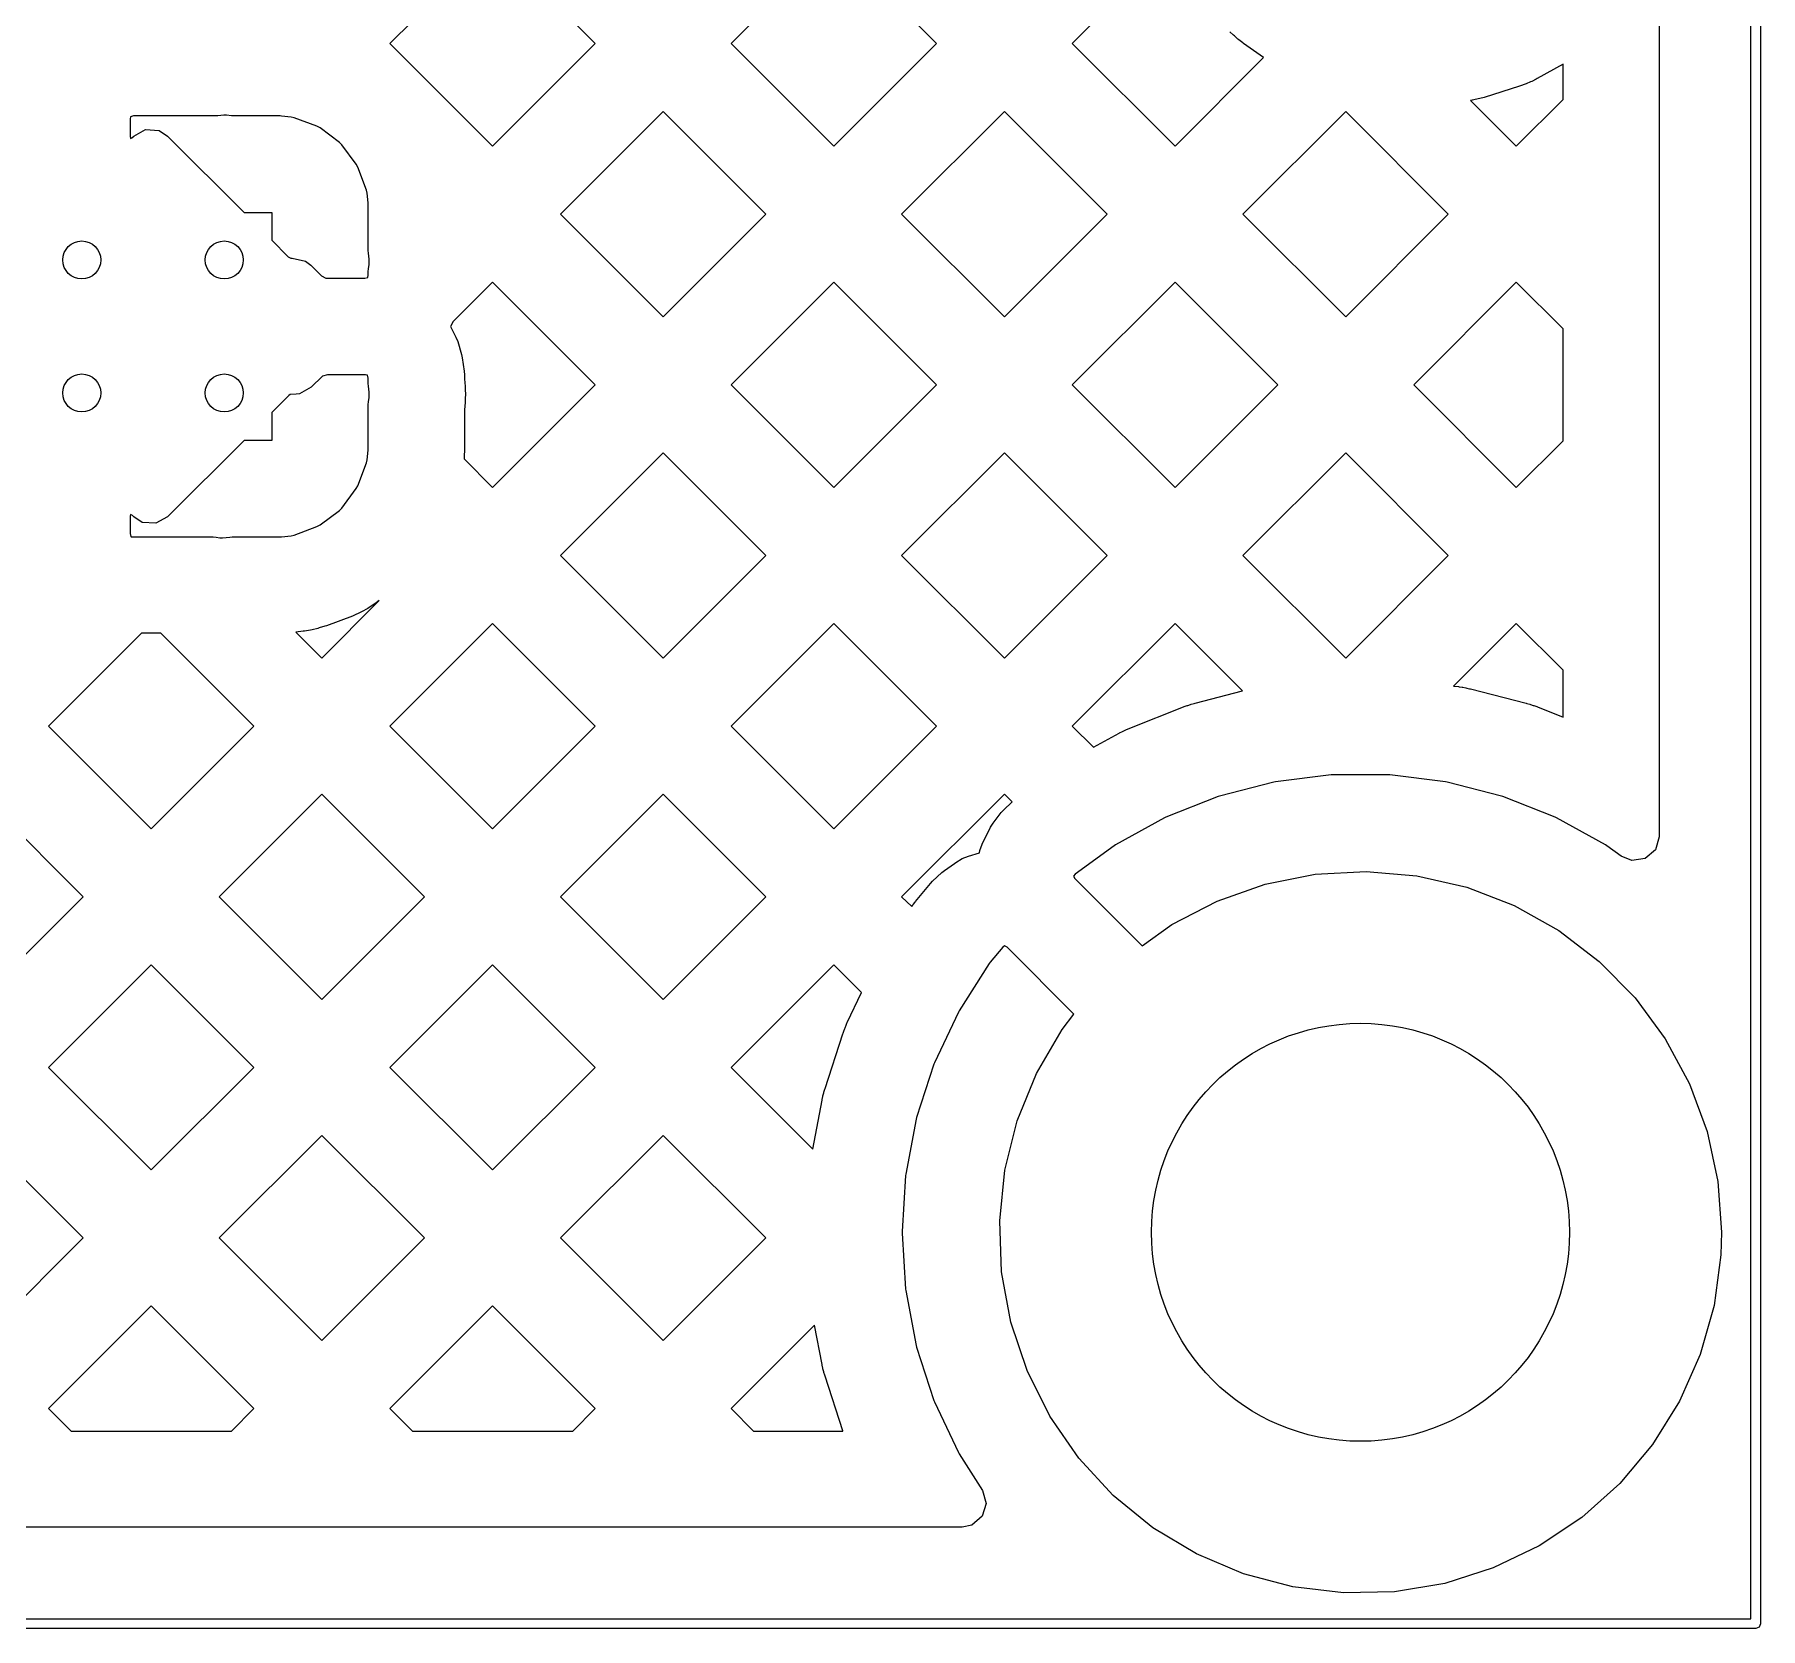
# Model space of a CAD drawing. Extents: x 54.1 to 108.3, y -71.1 to -40.8.
# Drawn here: x 99.23 to 108.31, y -71.09 to -62.71 of the extents above; entities that cross this region are included whole.
import ezdxf

# ---------------------------------------------------------------- set-up
doc = ezdxf.new("R2010")
doc.units = 0
doc.layers.add('BLACK', color=7, linetype='CONTINUOUS')

msp = doc.modelspace()

# ---------------------------------------------------------------- linework, layer by layer
at = {"layer": 'BLACK', "linetype": 'CONTINUOUS'}
for p, q in [((108.315, -40.87), (108.315, -71.07)), ((108.265, -71.045), (108.265, -40.895)), ((107.782, -41.504), (107.782, -66.9284)), ((101.642, -62.2134), (101.101, -62.7536)), ((102.182, -62.7536), (101.642, -62.2134)), ((103.438, -62.2134), (102.897, -62.7536)), ((103.978, -62.7536), (103.438, -62.2134)), ((105.194, -62.2528), (104.693, -62.7536)), ((101.101, -62.7536), (101.642, -63.2939)), ((101.642, -63.2939), (102.182, -62.7536)), ((102.182, -62.7536), (102.182, -62.7536)), ((102.897, -62.7536), (103.438, -63.2939)), ((103.438, -63.2939), (103.978, -62.7536)), ((104.693, -62.7536), (105.234, -63.2939)), ((105.541, -62.7093), (105.522, -62.6915)), ((105.546, -62.7136), (105.541, -62.7093)), ((105.565, -62.7302), (105.546, -62.7136)), ((105.57, -62.7342), (105.565, -62.7302)), ((105.59, -62.75), (105.57, -62.7342)), ((105.595, -62.7538), (105.59, -62.75)), ((105.7, -62.8273), (105.595, -62.7538)), ((105.234, -63.2939), (105.7, -62.8273)), ((107.134, -62.941), (107.111, -62.9524)), ((107.14, -62.9381), (107.134, -62.941)), ((107.276, -62.8626), (107.14, -62.9381)), ((107.276, -63.0476), (107.276, -62.8626)), ((106.854, -63.0384), (106.829, -63.0448)), ((106.86, -63.0366), (106.854, -63.0384)), ((107.046, -62.9784), (106.86, -63.0366)), ((107.052, -62.9763), (107.046, -62.9784)), ((107.076, -62.9674), (107.052, -62.9763)), ((107.082, -62.965), (107.076, -62.9674)), ((107.105, -62.955), (107.082, -62.965)), ((107.111, -62.9524), (107.105, -62.955)), ((100.228, -63.1305), (100.196, -63.1338)), ((100.242, -63.1306), (100.228, -63.1305)), ((100.268, -63.1336), (100.242, -63.1306)), ((102.54, -63.1114), (101.999, -63.6517)), ((103.08, -63.6517), (102.54, -63.1114)), ((104.336, -63.1114), (103.795, -63.6517)), ((104.876, -63.6517), (104.336, -63.1114)), ((106.132, -63.1114), (105.591, -63.6517)), ((106.672, -63.6517), (106.132, -63.1114)), ((106.792, -63.0525), (106.789, -63.0529)), ((106.789, -63.0529), (107.03, -63.2939)), ((106.798, -63.0514), (106.792, -63.0525)), ((106.823, -63.0462), (106.798, -63.0514)), ((106.829, -63.0448), (106.823, -63.0462)), ((107.03, -63.2939), (107.276, -63.0476)), ((99.7357, -63.1404), (99.734, -63.148)), ((99.734, -63.148), (99.734, -63.2418)), ((99.7369, -63.139), (99.7357, -63.1404)), ((99.7521, -63.1345), (99.7369, -63.139)), ((100.183, -63.1345), (99.7521, -63.1345)), ((99.7534, -63.2405), (99.8157, -63.2065)), ((99.8157, -63.2065), (99.8865, -63.2116)), ((99.8865, -63.2116), (99.9316, -63.2405)), ((100.196, -63.1338), (100.183, -63.1345)), ((100.283, -63.1345), (100.268, -63.1336)), ((100.525, -63.1345), (100.283, -63.1345)), ((100.531, -63.1349), (100.525, -63.1345)), ((100.582, -63.1404), (100.531, -63.1349)), ((100.598, -63.144), (100.582, -63.1404)), ((100.718, -63.1892), (100.598, -63.144)), ((100.734, -63.1977), (100.718, -63.1892)), ((100.836, -63.2742), (100.734, -63.1977)), ((99.734, -63.2418), (99.7372, -63.2529)), ((99.7372, -63.2529), (99.7443, -63.2496)), ((99.7443, -63.2496), (99.7534, -63.2405)), ((99.9316, -63.2405), (100.334, -63.6425)), ((100.848, -63.2868), (100.836, -63.2742)), ((100.925, -63.3889), (100.848, -63.2868)), ((100.933, -63.4044), (100.925, -63.3889)), ((100.978, -63.5249), (100.933, -63.4044)), ((100.982, -63.5401), (100.978, -63.5249)), ((100.988, -63.591), (100.982, -63.5401)), ((100.334, -63.6425), (100.48, -63.6425)), ((100.48, -63.6425), (100.48, -63.7889)), ((100.988, -63.5978), (100.988, -63.591)), ((100.988, -63.8427), (100.988, -63.5978)), ((101.999, -63.6517), (102.54, -64.1919)), ((102.54, -64.1919), (103.08, -63.6517)), ((103.08, -63.6517), (103.08, -63.6517)), ((103.795, -63.6517), (104.336, -64.1919)), ((104.336, -64.1919), (104.876, -63.6517)), ((105.591, -63.6517), (106.132, -64.1919)), ((106.132, -64.1919), (106.672, -63.6517)), ((100.48, -63.7889), (100.567, -63.8761)), ((100.989, -63.8567), (100.988, -63.8427)), ((100.992, -63.8886), (100.989, -63.8567)), ((100.567, -63.8761), (100.581, -63.8837)), ((100.581, -63.8837), (100.588, -63.8833)), ((100.588, -63.8833), (100.657, -63.8984)), ((100.657, -63.8984), (100.686, -63.9199)), ((100.686, -63.9199), (100.742, -63.9757)), ((100.988, -63.9546), (100.989, -63.9371)), ((100.989, -63.9371), (100.992, -63.9177)), ((100.993, -63.8965), (100.992, -63.8886)), ((100.992, -63.9177), (100.993, -63.9098)), ((100.993, -63.9098), (100.993, -63.8965)), ((100.742, -63.9757), (100.765, -63.9885)), ((100.765, -63.9885), (100.97, -63.9885)), ((100.97, -63.9885), (100.985, -63.984)), ((100.985, -63.984), (100.986, -63.9826)), ((100.986, -63.9826), (100.988, -63.975)), ((100.988, -63.975), (100.988, -63.9546)), ((101.642, -64.0095), (101.434, -64.2172)), ((102.182, -64.5497), (101.642, -64.0095)), ((103.438, -64.0095), (102.897, -64.5497)), ((103.978, -64.5497), (103.438, -64.0095)), ((105.234, -64.0095), (104.693, -64.5497)), ((105.774, -64.5497), (105.234, -64.0095)), ((107.03, -64.0095), (106.49, -64.5497)), ((107.276, -64.2557), (107.03, -64.0095)), ((101.434, -64.2172), (101.42, -64.2419)), ((101.42, -64.2419), (101.449, -64.2984)), ((101.449, -64.2984), (101.459, -64.3213)), ((107.276, -64.8437), (107.276, -64.2557)), ((101.459, -64.3213), (101.479, -64.3894)), ((101.479, -64.3894), (101.482, -64.407)), ((101.482, -64.407), (101.493, -64.4786)), ((101.493, -64.4786), (101.494, -64.4965)), ((100.688, -64.5626), (100.626, -64.5966)), ((100.747, -64.504), (100.688, -64.5626)), ((100.773, -64.4965), (100.747, -64.504)), ((100.974, -64.4965), (100.773, -64.4965)), ((100.982, -64.4982), (100.974, -64.4965)), ((100.984, -64.4994), (100.982, -64.4982)), ((100.988, -64.5146), (100.984, -64.4994)), ((100.988, -64.5427), (100.988, -64.5146)), ((100.989, -64.5567), (100.988, -64.5427)), ((100.992, -64.5886), (100.989, -64.5567)), ((101.494, -64.4965), (101.494, -64.5215)), ((101.494, -64.5215), (101.496, -64.5361)), ((101.496, -64.5361), (101.496, -64.54)), ((101.496, -64.54), (101.497, -64.5559)), ((101.497, -64.5559), (101.498, -64.5599)), ((101.498, -64.5599), (101.498, -64.5757)), ((101.498, -64.5757), (101.498, -64.5797)), ((101.498, -64.5797), (101.499, -64.5956)), ((101.642, -65.0899), (102.182, -64.5497)), ((102.182, -64.5497), (102.182, -64.5497)), ((102.897, -64.5497), (103.438, -65.0899)), ((103.438, -65.0899), (103.978, -64.5497)), ((104.693, -64.5497), (105.234, -65.0899)), ((105.234, -65.0899), (105.774, -64.5497)), ((106.49, -64.5497), (107.03, -65.0899)), ((100.57, -64.6056), (100.48, -64.6961)), ((100.577, -64.6014), (100.57, -64.6056)), ((100.608, -64.5991), (100.577, -64.6014)), ((100.626, -64.5966), (100.608, -64.5991)), ((100.988, -64.6546), (100.989, -64.6371)), ((100.988, -64.8872), (100.988, -64.6546)), ((100.989, -64.6371), (100.992, -64.6177)), ((100.993, -64.5964), (100.992, -64.5886)), ((100.992, -64.6177), (100.993, -64.6098)), ((100.993, -64.6098), (100.993, -64.5964)), ((101.496, -64.6644), (101.494, -64.6803)), ((101.497, -64.6447), (101.496, -64.6605)), ((101.496, -64.6605), (101.496, -64.6644)), ((101.498, -64.6407), (101.497, -64.6447)), ((101.499, -64.5996), (101.498, -64.6209)), ((101.498, -64.6209), (101.498, -64.6248)), ((101.498, -64.6248), (101.498, -64.6407)), ((101.499, -64.5956), (101.499, -64.5996)), ((100.48, -64.6961), (100.48, -64.8425)), ((101.494, -64.6803), (101.494, -64.6808)), ((101.494, -64.6808), (101.494, -64.8906)), ((100.334, -64.8425), (99.9316, -65.2445)), ((100.48, -64.8425), (100.334, -64.8425)), ((107.03, -65.0899), (107.276, -64.8437)), ((100.978, -64.9601), (100.982, -64.9449)), ((100.982, -64.9449), (100.988, -64.894)), ((100.988, -64.894), (100.988, -64.8872)), ((101.493, -64.9247), (101.492, -64.9281)), ((101.492, -64.9281), (101.492, -64.9398)), ((101.492, -64.9398), (101.642, -65.0899)), ((101.494, -64.9077), (101.493, -64.9111)), ((101.493, -64.9111), (101.493, -64.9247)), ((101.494, -64.8906), (101.494, -64.894)), ((101.494, -64.894), (101.494, -64.9077)), ((102.54, -64.9075), (101.999, -65.4477)), ((103.08, -65.4477), (102.54, -64.9075)), ((104.336, -64.9075), (103.795, -65.4477)), ((104.876, -65.4477), (104.336, -64.9075)), ((106.132, -64.9075), (105.591, -65.4477)), ((106.672, -65.4477), (106.132, -64.9075)), ((100.933, -65.0806), (100.978, -64.9601)), ((100.848, -65.1982), (100.925, -65.0961)), ((100.925, -65.0961), (100.933, -65.0806)), ((100.734, -65.2873), (100.836, -65.2108)), ((100.836, -65.2108), (100.848, -65.1982)), ((99.7367, -65.2323), (99.734, -65.2396)), ((99.734, -65.2396), (99.734, -65.3324)), ((99.7468, -65.2379), (99.7367, -65.2323)), ((99.7534, -65.2445), (99.7468, -65.2379)), ((99.7985, -65.2734), (99.7534, -65.2445)), ((99.8693, -65.2785), (99.7985, -65.2734)), ((99.9316, -65.2445), (99.8693, -65.2785)), ((100.598, -65.341), (100.718, -65.2958)), ((100.718, -65.2958), (100.734, -65.2873)), ((99.734, -65.3324), (99.7385, -65.3476)), ((99.7385, -65.3476), (99.7399, -65.3488)), ((99.7399, -65.3488), (99.7475, -65.3505)), ((99.7475, -65.3505), (100.171, -65.3505)), ((100.171, -65.3505), (100.188, -65.3516)), ((100.188, -65.3516), (100.207, -65.3542)), ((100.207, -65.3542), (100.221, -65.3545)), ((100.221, -65.3545), (100.259, -65.351)), ((100.259, -65.351), (100.271, -65.3505)), ((100.271, -65.3505), (100.525, -65.3505)), ((100.525, -65.3505), (100.531, -65.3501)), ((100.531, -65.3501), (100.582, -65.3446)), ((100.582, -65.3446), (100.598, -65.341)), ((101.999, -65.4477), (102.54, -65.988)), ((102.54, -65.988), (103.08, -65.4477)), ((103.08, -65.4477), (103.08, -65.4477)), ((103.795, -65.4477), (104.336, -65.988)), ((104.336, -65.988), (104.876, -65.4477)), ((105.591, -65.4477), (106.132, -65.988)), ((106.132, -65.988), (106.672, -65.4477)), ((100.744, -65.988), (101.046, -65.6855)), ((100.912, -65.763), (100.904, -65.7665)), ((100.945, -65.748), (100.912, -65.763)), ((100.953, -65.744), (100.945, -65.748)), ((100.985, -65.7268), (100.953, -65.744)), ((100.992, -65.7222), (100.985, -65.7268)), ((101.023, -65.7027), (100.992, -65.7222)), ((101.03, -65.6976), (101.023, -65.7027)), ((101.046, -65.6855), (101.03, -65.6976)), ((100.645, -65.8468), (100.607, -65.8509)), ((100.607, -65.8509), (100.744, -65.988)), ((100.653, -65.8457), (100.645, -65.8468)), ((100.684, -65.8403), (100.653, -65.8457)), ((100.692, -65.8387), (100.684, -65.8403)), ((100.722, -65.8314), (100.692, -65.8387)), ((100.73, -65.8294), (100.722, -65.8314)), ((100.76, -65.8201), (100.73, -65.8294)), ((100.768, -65.8176), (100.76, -65.8201)), ((100.904, -65.7665), (100.768, -65.8176)), ((101.642, -65.8055), (101.101, -66.3457)), ((102.182, -66.3457), (101.642, -65.8055)), ((103.438, -65.8055), (102.897, -66.3457)), ((103.978, -66.3457), (103.438, -65.8055)), ((105.234, -65.8055), (104.693, -66.3457)), ((105.589, -66.1609), (105.234, -65.8055)), ((107.03, -65.8055), (106.7, -66.1348)), ((107.276, -66.0518), (107.03, -65.8055)), ((99.7946, -65.8565), (99.3053, -66.3457)), ((99.8965, -65.8565), (99.7946, -65.8565)), ((100.386, -66.3457), (99.8965, -65.8565)), ((107.276, -66.298), (107.276, -66.0518)), ((105.339, -66.2252), (105.589, -66.1609)), ((106.7, -66.1348), (106.726, -66.138)), ((106.726, -66.138), (106.729, -66.1385)), ((106.729, -66.1385), (106.745, -66.141)), ((106.745, -66.141), (106.749, -66.1417)), ((106.749, -66.1417), (106.765, -66.1447)), ((106.765, -66.1447), (106.769, -66.1455)), ((106.769, -66.1455), (106.784, -66.1489)), ((106.784, -66.1489), (106.788, -66.1499)), ((106.788, -66.1499), (107.081, -66.2252)), ((104.996, -66.3564), (105.278, -66.2449)), ((105.278, -66.2449), (105.282, -66.2435)), ((105.282, -66.2435), (105.297, -66.2381)), ((105.297, -66.2381), (105.301, -66.2368)), ((105.301, -66.2368), (105.316, -66.2319)), ((105.316, -66.2319), (105.319, -66.2307)), ((105.319, -66.2307), (105.335, -66.2263)), ((105.335, -66.2263), (105.339, -66.2252)), ((107.081, -66.2252), (107.085, -66.2263)), ((107.085, -66.2263), (107.101, -66.2307)), ((107.101, -66.2307), (107.104, -66.2319)), ((107.104, -66.2319), (107.119, -66.2368)), ((107.119, -66.2368), (107.123, -66.2381)), ((107.123, -66.2381), (107.138, -66.2435)), ((107.138, -66.2435), (107.142, -66.2449)), ((107.142, -66.2449), (107.276, -66.298)), ((99.3053, -66.3457), (99.8455, -66.886)), ((99.8455, -66.886), (100.386, -66.3457)), ((101.101, -66.3457), (101.642, -66.886)), ((101.642, -66.886), (102.182, -66.3457)), ((102.182, -66.3457), (102.182, -66.3457)), ((102.897, -66.3457), (103.438, -66.886)), ((103.438, -66.886), (103.978, -66.3457)), ((104.693, -66.3457), (104.805, -66.4572)), ((104.805, -66.4572), (104.939, -66.3835)), ((104.939, -66.3835), (104.942, -66.3816)), ((104.942, -66.3816), (104.957, -66.3744)), ((104.957, -66.3744), (104.96, -66.3726)), ((104.96, -66.3726), (104.975, -66.3659)), ((104.975, -66.3659), (104.978, -66.3643)), ((104.978, -66.3643), (104.993, -66.3579)), ((104.993, -66.3579), (104.996, -66.3564)), ((105.754, -66.641), (105.468, -66.7143)), ((105.762, -66.6395), (105.754, -66.641)), ((106.055, -66.6025), (105.762, -66.6395)), ((106.062, -66.602), (106.055, -66.6025)), ((106.358, -66.602), (106.062, -66.602)), ((106.365, -66.6025), (106.358, -66.602)), ((106.658, -66.6395), (106.365, -66.6025)), ((106.666, -66.641), (106.658, -66.6395)), ((106.952, -66.7143), (106.666, -66.641)), ((99.4878, -67.2438), (98.9475, -66.7035)), ((100.744, -66.7035), (100.203, -67.2438)), ((101.284, -67.2438), (100.744, -66.7035)), ((102.54, -66.7035), (101.999, -67.2438)), ((103.08, -67.2438), (102.54, -66.7035)), ((104.336, -66.7035), (103.795, -67.2438)), ((104.331, -66.7875), (104.376, -66.7439)), ((104.376, -66.7439), (104.336, -66.7035)), ((105.461, -66.7168), (105.186, -66.8254)), ((105.468, -66.7143), (105.461, -66.7168)), ((106.959, -66.7168), (106.952, -66.7143)), ((107.234, -66.8254), (106.959, -66.7168)), ((104.276, -66.8571), (104.319, -66.8009)), ((104.319, -66.8009), (104.331, -66.7875)), ((105.179, -66.8288), (104.921, -66.9709)), ((105.186, -66.8254), (105.179, -66.8288)), ((107.241, -66.8288), (107.234, -66.8254)), ((107.499, -66.9709), (107.241, -66.8288)), ((104.219, -66.9669), (104.263, -66.8781)), ((104.263, -66.8781), (104.276, -66.8571)), ((107.782, -66.9284), (107.762, -66.9965)), ((104.114, -67.0431), (104.146, -67.0296)), ((104.146, -67.0296), (104.205, -67.0133)), ((104.205, -67.0133), (104.207, -67.0009)), ((104.207, -67.0009), (104.219, -66.9669)), ((104.914, -66.9752), (104.709, -67.1243)), ((104.921, -66.9709), (104.914, -66.9752)), ((107.506, -66.9752), (107.499, -66.9709)), ((107.582, -67.0303), (107.506, -66.9752)), ((107.638, -67.0531), (107.582, -67.0303)), ((107.762, -66.9965), (107.708, -67.043)), ((103.958, -67.1618), (104.007, -67.1167)), ((104.007, -67.1167), (104.02, -67.1063)), ((104.02, -67.1063), (104.073, -67.0686)), ((104.073, -67.0686), (104.081, -67.0633)), ((104.081, -67.0633), (104.114, -67.0431)), ((104.709, -67.1243), (104.7, -67.1352)), ((105.709, -67.1773), (105.972, -67.125)), ((105.972, -67.125), (106.24, -67.1102)), ((106.24, -67.1102), (106.507, -67.1334)), ((107.708, -67.043), (107.638, -67.0531)), ((103.868, -67.2693), (103.947, -67.1737)), ((103.947, -67.1737), (103.958, -67.1618)), ((104.7, -67.1352), (104.707, -67.148)), ((104.707, -67.148), (105.061, -67.5017)), ((105.455, -67.2663), (105.709, -67.1773)), ((106.507, -67.1334), (106.769, -67.194)), ((106.769, -67.194), (107.019, -67.2908)), ((98.9475, -67.784), (99.4878, -67.2438)), ((99.4878, -67.2438), (99.4878, -67.2438)), ((100.203, -67.2438), (100.744, -67.784)), ((100.744, -67.784), (101.284, -67.2438)), ((101.999, -67.2438), (102.54, -67.784)), ((102.54, -67.784), (103.08, -67.2438)), ((103.08, -67.2438), (103.08, -67.2438)), ((103.795, -67.2438), (103.848, -67.2961)), ((103.848, -67.2961), (103.854, -67.2881)), ((103.854, -67.2881), (103.856, -67.285)), ((103.856, -67.285), (103.866, -67.2724)), ((103.866, -67.2724), (103.868, -67.2693)), ((105.217, -67.39), (105.455, -67.2663)), ((107.019, -67.2908), (107.253, -67.422)), ((105.061, -67.5017), (105.217, -67.39)), ((107.253, -67.422), (107.466, -67.5848)), ((104.327, -67.509), (104.261, -67.5888)), ((104.337, -67.5018), (104.327, -67.509)), ((104.35, -67.5091), (104.337, -67.5018)), ((104.702, -67.8614), (104.35, -67.5091)), ((99.8455, -67.6016), (99.3053, -68.1418)), ((100.386, -68.1418), (99.8455, -67.6016)), ((101.642, -67.6016), (101.101, -68.1418)), ((102.182, -68.1418), (101.642, -67.6016)), ((103.438, -67.6016), (102.897, -68.1418)), ((103.584, -67.7475), (103.438, -67.6016)), ((104.256, -67.5952), (104.098, -67.8443)), ((104.261, -67.5888), (104.256, -67.5952)), ((107.466, -67.5848), (107.655, -67.776)), ((103.509, -67.9064), (103.584, -67.7475)), ((104.094, -67.8512), (103.968, -68.1182)), ((104.098, -67.8443), (104.094, -67.8512)), ((107.655, -67.776), (107.814, -67.9919)), ((103.492, -67.9467), (103.494, -67.943)), ((103.494, -67.943), (103.499, -67.9283)), ((103.499, -67.9283), (103.501, -67.9246)), ((103.501, -67.9246), (103.507, -67.91)), ((103.507, -67.91), (103.509, -67.9064)), ((104.504, -68.1741), (104.639, -67.942)), ((104.639, -67.942), (104.702, -67.8614)), ((103.392, -68.2536), (103.485, -67.9654)), ((103.485, -67.9654), (103.487, -67.9617)), ((103.487, -67.9617), (103.492, -67.9467)), ((107.814, -67.9919), (107.942, -68.2281)), ((103.965, -68.1256), (103.874, -68.4062)), ((103.968, -68.1182), (103.965, -68.1256)), ((99.3053, -68.1418), (99.8455, -68.682)), ((99.8455, -68.682), (100.386, -68.1418)), ((101.101, -68.1418), (101.642, -68.682)), ((101.642, -68.682), (102.182, -68.1418)), ((102.182, -68.1418), (102.182, -68.1418)), ((102.897, -68.1418), (103.327, -68.5715)), ((104.403, -68.4229), (104.504, -68.1741)), ((103.377, -68.3113), (103.38, -68.2957)), ((103.38, -68.2957), (103.381, -68.2919)), ((103.381, -68.2919), (103.385, -68.2765)), ((103.385, -68.2765), (103.386, -68.2727)), ((103.386, -68.2727), (103.391, -68.2574)), ((103.391, -68.2574), (103.392, -68.2536)), ((107.942, -68.2281), (108.035, -68.4799)), ((103.327, -68.5715), (103.376, -68.3152)), ((103.376, -68.3152), (103.377, -68.3113)), ((103.872, -68.4139), (103.817, -68.7037)), ((103.874, -68.4062), (103.872, -68.4139)), ((104.338, -68.6833), (104.403, -68.4229)), ((108.035, -68.4799), (108.091, -68.7423)), ((99.4878, -69.0398), (98.9475, -68.4996)), ((100.744, -68.4996), (100.203, -69.0398)), ((101.284, -69.0398), (100.744, -68.4996)), ((102.54, -68.4996), (101.999, -69.0398)), ((103.08, -69.0398), (102.54, -68.4996)), ((103.816, -68.7116), (103.797, -69.006)), ((103.817, -68.7037), (103.816, -68.7116)), ((104.311, -68.9503), (104.338, -68.6833)), ((108.091, -68.7423), (108.11, -69.01)), ((103.797, -69.006), (103.797, -69.014)), ((103.797, -69.014), (103.816, -69.3084)), ((104.321, -69.2185), (104.311, -68.9503)), ((108.11, -69.01), (108.106, -69.1293)), ((98.9475, -69.5801), (99.4878, -69.0398)), ((99.4878, -69.0398), (99.4878, -69.0398)), ((100.203, -69.0398), (100.744, -69.5801)), ((100.744, -69.5801), (101.284, -69.0398)), ((101.999, -69.0398), (102.54, -69.5801)), ((102.54, -69.5801), (103.08, -69.0398)), ((108.106, -69.1293), (108.071, -69.3953)), ((104.37, -69.4825), (104.321, -69.2185)), ((99.8455, -69.3976), (99.3053, -69.9378)), ((100.386, -69.9378), (99.8455, -69.3976)), ((101.642, -69.3976), (101.101, -69.9378)), ((102.182, -69.9378), (101.642, -69.3976)), ((103.816, -69.3084), (103.817, -69.3163)), ((103.817, -69.3163), (103.872, -69.6061)), ((108.071, -69.3953), (107.998, -69.6536)), ((104.455, -69.7371), (104.37, -69.4825)), ((103.337, -69.4986), (102.897, -69.9378)), ((103.376, -69.7048), (103.337, -69.4986)), ((103.872, -69.6061), (103.874, -69.6138)), ((103.874, -69.6138), (103.965, -69.8944)), ((107.998, -69.6536), (107.889, -69.8991)), ((103.377, -69.7087), (103.376, -69.7048)), ((103.38, -69.7243), (103.377, -69.7087)), ((103.381, -69.7281), (103.38, -69.7243)), ((103.385, -69.7435), (103.381, -69.7281)), ((103.386, -69.7473), (103.385, -69.7435)), ((103.391, -69.7626), (103.386, -69.7473)), ((104.575, -69.9772), (104.455, -69.7371)), ((103.392, -69.7664), (103.391, -69.7626)), ((103.485, -70.0546), (103.392, -69.7664)), ((99.3053, -69.9378), (99.4235, -70.056)), ((100.268, -70.056), (100.386, -69.9378)), ((101.101, -69.9378), (101.22, -70.056)), ((102.064, -70.056), (102.182, -69.9378)), ((102.897, -69.9378), (103.016, -70.056)), ((103.965, -69.8944), (103.968, -69.9018)), ((103.968, -69.9018), (104.094, -70.1688)), ((107.889, -69.8991), (107.747, -70.1268)), ((104.727, -70.198), (104.575, -69.9772)), ((99.4235, -70.056), (100.268, -70.056)), ((101.22, -70.056), (102.064, -70.056)), ((103.016, -70.056), (103.486, -70.056)), ((103.486, -70.056), (103.485, -70.0546)), ((104.094, -70.1688), (104.098, -70.1757)), ((104.098, -70.1757), (104.22, -70.3685)), ((104.909, -70.395), (104.727, -70.198)), ((107.747, -70.1268), (107.574, -70.3322)), ((104.22, -70.3685), (104.24, -70.4367)), ((105.117, -70.5645), (104.909, -70.395)), ((107.574, -70.3322), (107.375, -70.5113)), ((104.24, -70.4367), (104.219, -70.5047)), ((104.114, -70.562), (91.5291, -70.562)), ((104.165, -70.5509), (104.114, -70.562)), ((104.219, -70.5047), (104.165, -70.5509)), ((105.347, -70.7029), (105.117, -70.5645)), ((107.375, -70.5113), (107.151, -70.6604)), ((107.151, -70.6604), (106.909, -70.7766)), ((105.595, -70.8076), (105.347, -70.7029)), ((105.854, -70.8763), (105.595, -70.8076)), ((106.909, -70.7766), (106.654, -70.8575)), ((106.12, -70.9079), (105.854, -70.8763)), ((106.389, -70.9016), (106.12, -70.9079)), ((106.654, -70.8575), (106.389, -70.9016)), ((108.29, -71.095), (54.09, -71.095)), ((54.115, -71.045), (108.265, -71.045)), ((108.308, -71.0877), (108.29, -71.095)), ((108.315, -71.07), (108.308, -71.0877))]:
    msp.add_line(p, q, dxfattribs=at)
at = {"layer": 'BLACK'}
for centre, radius in [((99.48, -63.8925), 0.1), ((99.48, -63.8925), 0.1), ((100.23, -63.8925), 0.1), ((100.23, -63.8925), 0.1), ((99.48, -64.5925), 0.1), ((99.48, -64.5925), 0.1), ((100.23, -64.5925), 0.1), ((100.23, -64.5925), 0.1), ((106.21, -69.01), 1.1), ((106.21, -69.01), 1.1)]:
    msp.add_circle(centre, radius, dxfattribs=at)

doc.saveas('drawing.dxf')
